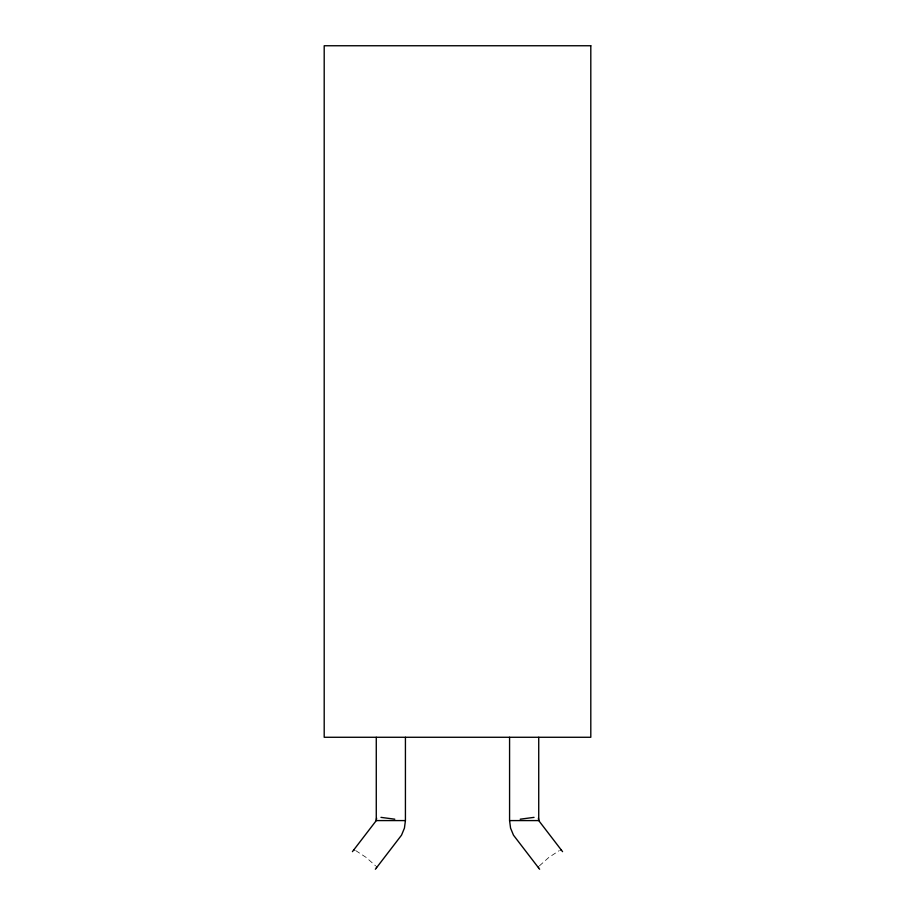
<?xml version="1.0" encoding="UTF-8"?>
<svg xmlns="http://www.w3.org/2000/svg" width="915" height="915" viewBox="0 0 915 915"><rect width="100%" height="100%" fill="white"/><g stroke="black" fill="none" stroke-linecap="round" stroke-linejoin="round"><path stroke-width="0.69" stroke-dasharray="4.58 3.43" d="M539.438 865.83L548.806 857.458L559.305 850.584M355.695 850.584L366.194 857.458L375.562 865.83"/><path stroke-width="1.37" d="M376.603 818.079L376.271 820.583L352.435 851.648M405.425 737.273L405.425 820.583L404.43 828.132L401.525 835.166L375.367 869.25M538.478 867.752L538.58 867.065M520.2 819.188L534.04 817.37M353.579 850.149L354.265 850.069M405.425 820.583L376.271 820.583L376.271 737.273M509.575 737.273L509.575 820.583L538.729 820.583L562.565 851.648M560.735 850.069L561.421 850.149M380.96 817.37L394.8 819.188M539.633 869.25L513.475 835.166L510.57 828.132L509.575 820.583M376.42 867.065L376.522 867.752M538.397 818.079L538.729 820.583L538.729 737.273M590.804 45.75L324.196 45.75L324.196 737.273L590.804 737.273L590.804 45.75"/></g></svg>
